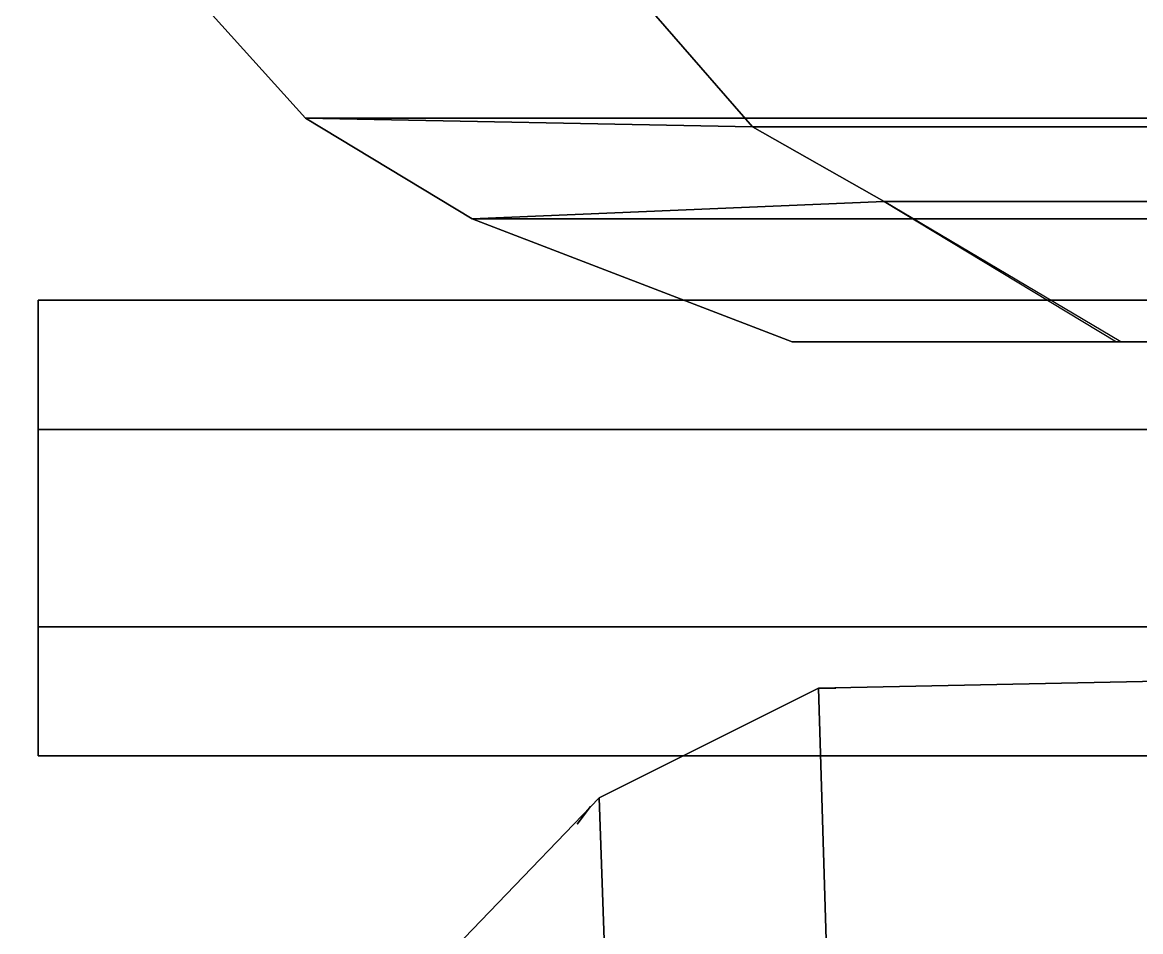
# Model space of a CAD drawing. Header units: millimetres. Extents: x -15 to 15, y -108 to 101.
# Drawn here: x -4.256 to -1.705, y -17.455 to -15.382 of the extents above; entities that cross this region are included whole.
import ezdxf

# ---------------------------------------------------------------- set-up
doc = ezdxf.new("R2010")
doc.units = ezdxf.units.MM
for name, color, linetype in [('citadelle', 3, 'Continuous'), ('platforms', 6, 'Continuous'), ('railings', 6, 'Continuous'), ('turret', 2, 'Continuous')]:
    doc.layers.add(name, color=color, linetype=linetype)

msp = doc.modelspace()

# ---------------------------------------------------------------- linework, layer by layer
msp.add_3dface([(-6.59, -15.27, -9.44), (0, -15.27, -9.55), (0, -21.15, -9.55), (-5.04, -21.15, -9.44)])
at = {"layer": 'citadelle'}
msp.add_3dface([(12.11, -12.91, 4.59), (-12.11, -12.91, 4.59), (-11.83, -24.43, 4.59), (11.83, -24.43, 4.59)], dxfattribs=at)
at = {"layer": 'platforms'}
for points in [[(-2.34, -20.17, 22.68), (-1.84, -20.17, 22.68), (0, -16.85, 22.68), (-2.44, -16.9, 22.68)], [(-2.44, -16.9, 22.68), (0, -16.85, 22.68), (0, -16.85, 22.53), (-2.44, -16.9, 22.53)], [(0, -16.85, 22.53), (-1.84, -20.17, 22.53), (-2.34, -20.17, 22.53), (-2.44, -16.9, 22.53)], [(-1.41, -20.7, 22.68), (-1.06, -21.4, 22.68), (0, -16.85, 22.68), (-1.84, -20.17, 22.68)], [(0, -16.85, 22.53), (-1.06, -21.4, 22.53), (-1.41, -20.7, 22.53), (-1.84, -20.17, 22.53)], [(-2.44, -16.9, 22.53), (-2.34, -20.17, 22.53), (-2.84, -20, 22.53), (-2.94, -17.15, 22.53)], [(-2.94, -17.15, 22.68), (-2.44, -16.9, 22.68), (-2.44, -16.9, 22.53), (-2.94, -17.15, 22.53)], [(-2.84, -20, 22.68), (-2.34, -20.17, 22.68), (-2.44, -16.9, 22.68), (-2.94, -17.15, 22.68)], [(-2.94, -17.15, 22.53), (-2.84, -20, 22.53), (-3.39, -19.52, 22.53), (-3.44, -17.67, 22.53)], [(-3.44, -17.67, 22.68), (-2.94, -17.15, 22.68), (-2.94, -17.15, 22.53), (-3.44, -17.67, 22.53)], [(-3.39, -19.52, 22.68), (-2.84, -20, 22.68), (-2.94, -17.15, 22.68), (-3.44, -17.67, 22.68)], [(-0.67, -17.19, 25.57), (-2.82, -18.01, 25.57), (2.82, -18.01, 25.57), (0.67, -17.19, 25.57)], [(2.82, -18.01, 25.42), (-2.82, -18.01, 25.42), (-0.67, -17.19, 25.42), (0.67, -17.19, 25.42)], [(-0.67, -17.19, 25.42), (-2.82, -18.01, 25.42), (-2.82, -18.01, 25.57), (-0.67, -17.19, 25.57)]]:
    msp.add_3dface(points, dxfattribs=at)
at = {"layer": 'railings'}
for points in [[(-2.44, -16.9, 23.72), (0, -16.85, 23.72), (0, -16.85, 23.65), (-2.44, -16.9, 23.65)], [(-2.44, -16.9, 23.65), (0, -16.85, 23.65), (0, -16.85, 23.72), (-2.44, -16.9, 23.72)], [(-2.44, -16.9, 23.33), (0, -16.85, 23.33), (0, -16.85, 23.4), (-2.44, -16.9, 23.4)], [(-2.44, -16.9, 23.4), (0, -16.85, 23.4), (0, -16.85, 23.33), (-2.44, -16.9, 23.33)], [(-2.44, -16.9, 23.04), (0, -16.85, 23.04), (0, -16.85, 22.97), (-2.44, -16.9, 22.97)], [(-2.44, -16.9, 22.97), (0, -16.85, 22.97), (0, -16.85, 23.04), (-2.44, -16.9, 23.04)], [(-2.94, -17.15, 23.65), (-2.44, -16.9, 23.65), (-2.44, -16.9, 23.72), (-2.94, -17.15, 23.72)], [(-2.94, -17.15, 23.72), (-2.44, -16.9, 23.72), (-2.44, -16.9, 23.65), (-2.94, -17.15, 23.65)], [(-2.94, -17.15, 23.4), (-2.44, -16.9, 23.4), (-2.44, -16.9, 23.33), (-2.94, -17.15, 23.33)], [(-2.94, -17.15, 23.33), (-2.44, -16.9, 23.33), (-2.44, -16.9, 23.4), (-2.94, -17.15, 23.4)], [(-2.94, -17.15, 22.97), (-2.44, -16.9, 22.97), (-2.44, -16.9, 23.04), (-2.94, -17.15, 23.04)], [(-2.94, -17.15, 23.04), (-2.44, -16.9, 23.04), (-2.44, -16.9, 22.97), (-2.94, -17.15, 22.97)], [(-2.4, -16.9, 22.68), (-2.4, -16.9, 23.65), (-2.44, -16.9, 23.65), (-2.44, -16.9, 22.68)], [(-2.44, -16.9, 22.68), (-2.44, -16.9, 23.65), (-2.4, -16.9, 23.65), (-2.4, -16.9, 22.68)], [(-3.44, -17.67, 23.72), (-2.94, -17.15, 23.72), (-2.94, -17.15, 23.65), (-3.44, -17.67, 23.65)], [(-3.44, -17.67, 23.65), (-2.94, -17.15, 23.65), (-2.94, -17.15, 23.72), (-3.44, -17.67, 23.72)], [(-3.44, -17.67, 23.33), (-2.94, -17.15, 23.33), (-2.94, -17.15, 23.4), (-3.44, -17.67, 23.4)], [(-3.44, -17.67, 23.4), (-2.94, -17.15, 23.4), (-2.94, -17.15, 23.33), (-3.44, -17.67, 23.33)], [(-3.44, -17.67, 23.04), (-2.94, -17.15, 23.04), (-2.94, -17.15, 22.97), (-3.44, -17.67, 22.97)], [(-3.44, -17.67, 22.97), (-2.94, -17.15, 22.97), (-2.94, -17.15, 23.04), (-3.44, -17.67, 23.04)], [(-2.99, -17.21, 22.68), (-2.99, -17.21, 23.65), (-2.96, -17.17, 23.65), (-2.96, -17.17, 22.68)], [(-2.96, -17.17, 22.68), (-2.96, -17.17, 23.65), (-2.99, -17.21, 23.65), (-2.99, -17.21, 22.68)], [(-2.82, -18.01, 26.54), (-0.67, -17.19, 26.54), (-0.67, -17.19, 26.61), (-2.82, -18.01, 26.61)], [(-2.82, -18.01, 26.61), (-0.67, -17.19, 26.61), (-0.67, -17.19, 26.54), (-2.82, -18.01, 26.54)], [(-2.82, -18.01, 26.29), (-0.67, -17.19, 26.29), (-0.67, -17.19, 26.22), (-2.82, -18.01, 26.22)], [(-2.82, -18.01, 26.22), (-0.67, -17.19, 26.22), (-0.67, -17.19, 26.29), (-2.82, -18.01, 26.29)], [(-2.82, -18.01, 25.86), (-0.67, -17.19, 25.86), (-0.67, -17.19, 25.93), (-2.82, -18.01, 25.93)], [(-2.82, -18.01, 25.93), (-0.67, -17.19, 25.93), (-0.67, -17.19, 25.86), (-2.82, -18.01, 25.86)]]:
    msp.add_3dface(points, dxfattribs=at)
at = {"layer": 'turret'}
for points in [[(-3.97, -15.2, 5.72), (-3.61, -15.6, 5.72), (-2.59, -15.62, 9.18), (-2.99, -15.16, 9.11)], [(-2.99, -15.16, 9.11), (-2.59, -15.62, 9.18), (2.59, -15.62, 9.18), (2.99, -15.16, 9.11)], [(3.61, -15.6, 5.72), (-3.61, -15.6, 5.72), (-3.97, -15.2, 5.72), (3.97, -15.2, 5.72)], [(3.23, -15.83, 5.72), (-3.23, -15.83, 5.72), (-3.61, -15.6, 5.72), (3.61, -15.6, 5.72)], [(-3.61, -15.6, 5.72), (-3.23, -15.83, 5.72), (-2.29, -15.79, 9.18), (-2.59, -15.62, 9.18)], [(-2.59, -15.62, 9.18), (-2.29, -15.79, 9.18), (-0.93, -15.79, 9.18), (-0.93, -15.62, 9.18)], [(-3.23, -15.83, 5.72), (-2.5, -16.11, 5.72), (-1.75, -16.11, 9.18), (-2.29, -15.79, 9.18)], [(-2.29, -15.79, 9.18), (-1.76, -16.11, 9.18), (-0.93, -16.11, 9.18), (-0.93, -15.79, 9.18)], [(2.5, -16.11, 5.72), (-2.5, -16.11, 5.72), (-3.23, -15.83, 5.72), (3.23, -15.83, 5.72)], [(-0.93, -16.0156, 9.52), (-0.93, -16.31, 9.35), (-4.22, -16.31, 9.35), (-4.22, -16.0156, 9.52)], [(-4.22, -17.0544, 9.52), (-4.22, -16.0156, 9.52), (-4.22, -16.31, 9.35), (-4.22, -16.76, 9.35)], [(-0.93, -16.0156, 9.86), (-0.93, -16.0156, 9.52), (-4.22, -16.0156, 9.52), (-4.22, -16.0156, 9.86)], [(-0.93, -16.31, 10.03), (-0.93, -16.0156, 9.86), (-4.22, -16.0156, 9.86), (-4.22, -16.31, 10.03)], [(-4.22, -17.0544, 9.86), (-4.22, -16.0156, 9.86), (-4.22, -16.0156, 9.52), (-4.22, -17.0544, 9.52)], [(-4.22, -16.76, 10.03), (-4.22, -16.31, 10.03), (-4.22, -16.0156, 9.86), (-4.22, -17.0544, 9.86)], [(0.93, -16.11, 7.77), (-0.93, -16.11, 7.77), (-2.5, -16.11, 5.72), (2.5, -16.11, 5.72)], [(-0.93, -16.11, 9.18), (-1.75, -16.11, 9.18), (-2.5, -16.11, 5.72), (-0.93, -16.11, 7.77)], [(-0.93, -16.31, 9.35), (-0.93, -16.76, 9.35), (-4.22, -16.76, 9.35), (-4.22, -16.31, 9.35)], [(-0.93, -16.76, 10.03), (-0.93, -16.31, 10.03), (-4.22, -16.31, 10.03), (-4.22, -16.76, 10.03)], [(-0.93, -16.76, 9.35), (-0.93, -17.0544, 9.52), (-4.22, -17.0544, 9.52), (-4.22, -16.76, 9.35)], [(-0.93, -17.0544, 9.86), (-0.93, -16.76, 10.03), (-4.22, -16.76, 10.03), (-4.22, -17.0544, 9.86)], [(-0.93, -17.0544, 9.52), (-0.93, -17.0544, 9.86), (-4.22, -17.0544, 9.86), (-4.22, -17.0544, 9.52)]]:
    msp.add_3dface(points, dxfattribs=at)

doc.saveas('drawing.dxf')
